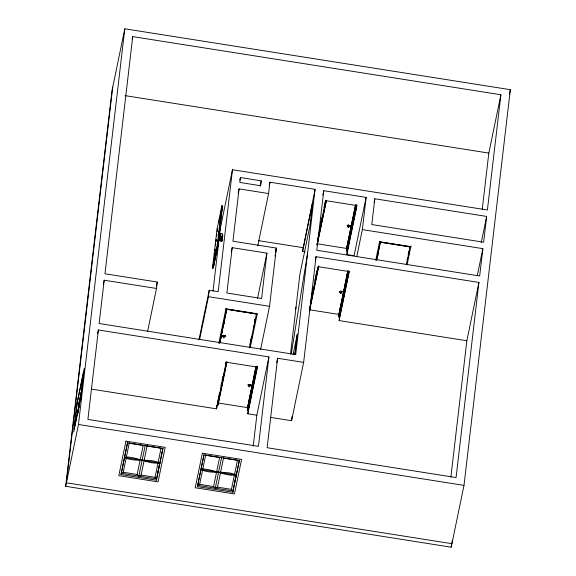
<?xml version="1.0" encoding="UTF-8"?>
<svg xmlns="http://www.w3.org/2000/svg" width="576" height="576" viewBox="0 0 576 576"><rect width="100%" height="100%" fill="white"/><g stroke="black" fill="none" stroke-linecap="round" stroke-linejoin="round"><path stroke-width="0.86" d="M221.983 237.456L221.947 237.823M250.747 385.02L250.654 385.524M342.086 291.737L341.345 292.601M251.446 338.796L251.302 339.89M254.988 321.516L254.938 321.761M254.664 321.883C255.082 321.761 254.923 320.17 254.945 322.006M255.017 320.191C255.794 320.155 254.815 320.083 255.434 319.061M408.478 255.118C409.14 254.477 407.83 254.254 408.65 254.686M251.122 339.588L251.359 339.314M251.582 337.91L251.77 336.766M255.118 320.681L254.988 320.587M255.132 319.968L255.341 319.954M408.298 255.046L408.636 254.03M408.751 252.857L408.607 253.246M221.407 335.599L221.249 334.879M221.422 335.34L221.558 334.238M252.238 385.049C251.935 386.59 252.396 384.142 252.194 385.121M252.317 384.984L252.497 384.588L252.36 385.74L252.504 384.581M221.407 335.434L221.508 334.922M252.281 385.654L252.266 384.79M65.664 486.31L112.003 90.619L124.805 28.8L510.336 89.69L463.997 485.381L451.195 547.2L65.664 486.31L78.466 424.49L124.805 28.8M112.723 87.12L66.384 482.81L451.922 543.701L452.232 541.022M77.213 402.941L74.131 429.214L80.698 397.505L83.779 371.232L77.213 402.941L79.063 403.229L82.13 388.044M77.818 412.848L78.948 403.214L82.051 388.238M77.854 413.582L78.055 411.854M78.257 410.126L79.063 403.229M80.712 399.758L80.914 398.038M81.115 396.31L81.518 392.861M81.72 391.133L82.13 388.238M81.317 395.734L81.518 394.006M81.922 390.557L82.123 388.836M98.381 329.969L87.905 419.414L258.444 446.35L268.913 356.904L98.381 329.969L97.654 333.446M219.902 230.378L232.466 169.726L487.404 209.988L500.904 94.759L132.732 36.619L104.962 273.773L157.248 282.031L156.492 288.475L104.206 280.217L99.13 323.525L295.718 354.571L315.072 189.331L269.921 182.203L269.194 185.688M121.01 474.581L127.577 442.872L162.979 448.466L156.413 480.168L121.01 474.581L127.548 442.462M126.446 456.487L126.389 456.998L124.445 457.438C135.562 462.816 148.73 457.646 159.847 463.025C148.183 464.321 138.01 457.142 126.389 456.998L129.312 442.663M144.317 459.31L144.259 459.821L147.182 445.486M156.413 480.168L156.622 478.368M199.642 339.336L208.469 296.683L209.225 290.239L218.189 291.658L232.466 169.726M212.458 268.394L217.073 228.953L221.875 205.783L222.271 205.848L217.649 245.29L212.854 268.452L212.458 268.394L217.253 245.225L221.875 205.783M212.854 268.452L213.062 266.702M213.775 260.568L213.984 258.811M214.394 255.312L214.596 253.555M214.906 250.927L215.114 249.17M215.525 245.664L215.726 243.914M216.036 241.286L216.238 239.53M216.648 236.023L216.857 234.274M217.166 231.646L217.476 229.018L217.073 228.953M214.978 250.97L215.179 249.221M216.101 241.344L216.31 239.594M221.99 207.59L222.386 207.655L217.987 245.261L217.584 245.196L213.134 266.71L213.53 266.774L214.142 261.526M216.274 251.014L216.382 250.128M213.012 291.06L219.038 239.587M219.557 235.145L220.392 228.046M221.76 238.565L221.846 239.796L222.372 234.151A0.893 0.655 11.7 0 0 221.566 233.359A0.893 0.655 11.7 0 0 220.608 233.878L220.378 235.836L219.492 235.699M221.515 239.746L221.911 236.39M221.998 236.534L221.681 238.896A1.613 1.188 11.7 0 1 220.363 239.508L218.815 239.278M221.983 241.488L220.702 240.955A1.116 0.821 11.7 0 1 219.694 239.962M221.846 239.796L222.66 235.26L222.818 236.822M221.897 240.25L222.257 237.226M221.652 241.438L222.66 235.26M197.424 486.648L203.99 454.939L239.393 460.534L232.826 492.235L197.424 486.648L203.962 454.529M202.86 468.554L202.802 469.066L200.858 469.505C211.975 474.883 225.144 469.714 236.261 475.092C224.597 476.388 214.416 469.21 202.802 469.066L205.718 454.73M220.997 335.196L221.148 335.527L221.335 334.822M221.378 334.21L221.292 335.282M221.63 334.246L221.429 334.901M232.186 247.658L226.872 293.026L261.605 298.512L266.918 253.145L232.186 247.658L231.286 252.007M269.921 182.203L268.589 193.543L239.069 188.885L232.942 241.214L276.358 248.069L269.532 306.324L260.546 349.733M240.394 177.538L239.825 182.441L260.662 185.731L261.238 180.835L240.394 177.538L239.854 180.151M218.858 343.195L226.03 308.354M222.962 335.693L223.351 336.139L222.977 336.074M226.598 308.448L226.462 309.312L256.615 314.078L256.702 313.661M225.072 336.377L224.834 336.046M91.613 389.131L216.54 408.859L217.015 404.834M216.914 405.353L217.699 405.482L217.872 404.006M226.958 361.85L218.239 404.273L217.836 404.294L226.505 362.426M220.73 471.377L220.673 471.888L223.596 457.553M232.826 492.235L233.035 490.435M251.201 338.818L251.201 339.473M251.446 337.378L251.518 336.73M251.496 338.422L251.23 338.292M251.41 337.572L251.568 338.033L251.424 337.558M254.938 321.919L254.75 321.134M255.175 319.687L255.19 319.018M255.233 319.831L255.29 319.039M218.066 402.984L247.658 407.657L247.759 406.757M257.321 366.314L248.213 410.299L247.428 410.177L247.774 407.225M268.913 356.904L256.838 415.224L247.802 413.798L248.414 408.578M252.367 384.725L252.245 384.977M253.21 446.22L256.838 415.224M316.03 256.694L303.646 362.383L277.596 358.272L267.127 447.725L456.07 477.562L478.922 282.427L316.03 256.694L315.302 260.179M290.506 354.262L299.837 274.63L309.982 225.641L312.696 202.442L302.551 251.431L305.158 251.842M302.551 251.431L315.072 189.331M294.883 354.427L297.144 335.102M294.854 354.78L297.317 333.986L293.09 354.65M270.734 417.42L291.571 420.71L292.075 416.412M309.571 311.054L318.83 266.026M326.376 200.902L317.146 245.124M362.354 229.622L366.127 197.395L323.755 190.706L316.778 250.25L479.678 275.983L482.875 248.652L362.354 229.622L356.767 256.608M347.782 270.598L338.652 315.727L348.113 271.289M349.02 271.339L339.545 317.081L338.76 316.958L338.998 314.95L338.609 314.892M356.796 204.941L347.27 251.086L346.493 250.963L346.824 247.55M356.63 205.027L347.321 250.675M478.922 282.427L466.848 340.747L339.134 320.58L339.89 314.136M366.127 197.395L354.053 255.722L346.867 254.585L347.522 248.947M344.333 292.622L344.383 292.169M374.81 198.77L371.794 224.546L483.631 242.208L486.655 216.432L374.81 198.77L374.09 202.255M408.384 254.7L408.715 253.98M408.168 254.808L408.614 253.987M408.578 253.548L408.542 253.397M408.794 251.914L408.989 253.145M408.895 251.928L408.766 252.655M409.039 251.95L409.054 252.878M410.364 246.103L410.22 246.967L380.066 242.208L380.153 241.79M407.16 264.406L410.933 246.197M450.878 477.079L466.848 340.747M482.234 209.354L488.822 153.086L500.904 94.759M451.195 547.2L451.613 543.629M221.558 334.728L220.651 334.57M252.331 385.344L252.432 384.941M343.066 291.766L343.015 291.91M219.154 232.056L219.42 230.306M219.686 228.55L220.226 225.05M219.19 232.438L220.55 223.56L220.111 223.495M275.069 256.018L275.35 254.254M275.638 252.482L276.358 248.069L275.63 251.554M291.29 353.686L307.613 253.008M223.301 336.269L223.33 336.103M224.978 336.391L224.957 336.017M221.263 335.167L220.601 335.016M341.928 292.018L340.985 291.312M408.622 252.619L408.73 253.282M255.377 320.321L254.894 320.249L255.29 320.054M132.192 39.226L132.732 36.619M103.306 284.566L104.206 280.217M78.926 408.398L79.279 406.67M156.348 286.38L157.248 282.031M147.665 331.128L156.492 288.475M162.95 448.056L156.564 478.879L121.162 473.292L123.228 472.262L126.086 458.438M156.564 478.879L155.045 477.281L141.098 475.085L138.866 476.086L137.174 474.458L140.033 460.642M140.335 459.202L143.194 445.385L129.247 443.182M138.866 476.086L145.246 445.262M141.098 475.085L143.957 461.261M155.045 477.281L157.903 463.464M158.206 462.024L161.064 448.207L147.118 446.004M157.81 472.306L158.537 468.785M158.904 467.021L159.818 462.622M161.273 455.573L162.007 452.052M218.894 222.149L219.78 217.858M221.386 210.139L222.271 205.848M221.501 211.954L222.386 207.655M220.363 224.172L220.63 222.869L220.19 222.797M218.714 239.242L218.441 240.538L218.002 240.473M218.801 234.648L219.686 234.792A2.347 1.728 11.7 0 1 219.37 237.485L219.182 238.399A2.347 1.728 11.7 0 0 220.075 236.405M213.653 265.997L217.958 245.225L213.53 266.774M220.147 236.117L220.608 233.878M198.95 339.854L209.225 290.239M220.219 237.19L220.406 236.268M220.219 239.501L220.414 238.594L218.297 238.262M220.702 240.955L220.946 239.767A1.116 0.821 11.7 0 1 220.111 239.306M222.077 235.865L222.372 234.151M222.149 240.703L222.307 238.284M238.169 193.234L239.069 188.885M221.054 336.564L221.004 335.426M221.638 332.885L222.005 331.135M222.142 329.947L222.502 328.205M225.072 316.31L225.432 314.568M225.576 313.38L225.936 311.63M220.644 338.062L221.45 334.217M221.724 332.827L222.084 331.085M225.158 316.253L225.518 314.51M219.629 343.346L226.67 309.348M219.852 342.806L226.771 309.398M221.018 338.206L221.378 336.47M223.891 324.31L224.251 322.574M260.15 186.055L261.238 180.835M239.357 460.123L232.978 490.946L197.575 485.359L199.642 484.33L202.5 470.506M217.462 402.718L218.189 399.197M218.556 397.44L219.463 393.041M220.925 386.006L221.652 382.486M222.012 380.729L222.926 376.33M225.475 364.01L225.842 362.254M216.54 408.859L226.202 362.203L257.465 367.135L247.802 413.798M217.699 405.482L226.728 361.872M257.774 245.772L268.589 193.543M232.978 490.946L231.458 489.355L217.512 487.152L215.273 488.153L213.588 486.533L216.446 472.709M216.749 471.269L219.607 457.452L205.661 455.249M215.273 488.153L221.659 457.33M217.512 487.152L220.37 473.328M257.544 298.404L266.918 253.145M250.43 341.626L250.942 339.602M253.318 327.665L253.678 325.922M249.926 344.556L250.286 342.814M254.866 321.962L255.37 319.507L254.534 322.121M249.343 347.969L251.762 337.579M251.575 337.19L255.29 319.781M255.24 319.486L256.406 314.042M250.992 339.588L251.698 337.212L251.129 339.466M250.294 347.256L257.27 313.747L225.979 308.808M255.902 366.422L247.32 408.946L256.421 366.25M249.214 399.722L249.581 397.966M250.855 391.81L251.222 390.053M252.677 383.018L253.037 381.262L250.567 393.595M254.311 375.106L254.678 373.349M247.658 407.657L249.66 397.987M249.941 396.749L250.308 394.999M254.03 376.891L256.032 367.222M247.666 408.168L248.566 403.812M250.013 396.828L250.373 395.086M250.733 393.343L251.453 389.851M253.44 380.261L253.807 378.511M254.167 376.769L254.887 373.284M247.428 410.177L256.457 366.566M231.458 489.355L234.317 475.531M234.619 474.091L237.478 460.274L223.531 458.071M248.486 407.923L257.098 366.221L248.335 409.234M234.95 480.852L235.865 476.446M276.696 362.628L277.596 358.272M295.538 309.535L296.021 307.202M322.855 195.055L323.755 190.706M318.161 235.591L318.528 233.827M320.53 224.158L321.991 217.116M323.993 207.439L325.447 200.405M317.599 240.026L325.75 200.657L357.012 205.596L346.867 254.585M317.081 244.21L325.973 201.01M317.124 244.526L326.153 200.916M311.342 297.18L312.624 291.024M312.984 289.267L313.351 287.503M314.806 280.469L316.08 274.313M316.447 272.556L316.807 270.792M310.234 304.265L318.024 266.652L349.279 271.584L339.134 320.58M311.256 300.658L311.616 298.915M317.578 270.13L317.938 268.387M309.528 309.326L318.384 266.587M309.571 309.643L318.607 266.033M291.571 420.71L303.646 362.383M355.507 204.602L346.378 249.739L355.838 205.294M349.193 236.117L346.716 248.45L317.131 243.778M349.632 234.382L352.649 219.413M353.088 217.678L355.637 205.373M346.723 248.962L347.09 247.212M349.618 235.001L349.913 233.172M351.814 223.97L352.174 222.257M352.505 221.047L353.412 216.684M353.585 215.417L353.938 213.71M355.399 207.094L355.759 205.351M346.493 250.963L355.882 205.61M347.602 248.357L356.544 205.042M340.186 308.261L340.553 306.504M344.009 289.8L343.433 292.932M347.105 274.86L347.472 273.096M339.106 314.006L340.625 306.526M340.92 305.273L344.088 289.822M344.448 288.065L347.544 273.118M338.76 316.958L348.336 270.727M340.121 312.862L341.006 308.599M341.359 306.893L343.303 297.504M344.362 292.385L344.52 291.528M344.678 290.866L346.68 281.174M347.047 279.41L348.509 272.362M348.725 271.901L339.682 315.893M339.595 316.001L348.811 271.8M375.718 260.338L379.584 241.704L410.875 246.643M379.361 245.398L379.721 243.655M377.856 253.512L378.583 250.02M378.857 248.328L379.303 246.535M376.56 260.194L380.275 242.237M376.733 259.877L380.376 242.294M377.676 256.334L378.036 254.599M407.102 259.69L407.462 257.947M408.276 254.686L408.974 252.396L408.521 254.938M406.253 264.888L408.953 252.698M408.845 252.382L410.011 246.938M509.436 94.039L510.336 89.69M481.241 242.546L486.655 216.432M477.288 275.638L482.875 248.652M255.175 320.782L254.873 320.609M251.33 339.862L250.963 339.732M408.233 254.916L408.571 255.082M221.94 237.83L221.868 237.989A1.613 1.188 11.7 0 1 220.55 238.601L220.061 238.536M408.557 253.217L408.967 253.102M222.566 335.952L222.653 335.758M224.438 336.204L224.201 335.916M224.366 336.794L224.366 336.557M225.389 336.607L225.482 336.413M248.054 384.998L248.602 384.458L250.063 384.466M249.768 385.43L249.451 385.006M249.962 385.351L249.048 385.877M249.646 385.481L249.106 385.625M249.71 386.784L249.026 386.51M348.113 226.67L348.703 226.289M348.25 226.469L348.617 226.39M348.019 227.398L348.797 227.52L348.163 227.254M348.998 226.685L348.71 226.267M339.502 292.198L339.394 291.78M340.337 292.27L341.114 292.09M341.273 292.673L341.1 292.097M341.071 293.443L340.538 293.623M409.068 252.799L408.787 252.72M225.007 336.607L224.748 335.657M248.148 384.811L248.602 384.502M249.206 385.646L249.617 385.625M249.71 386.77L248.954 386.654M251.446 337.543L251.626 337.486M347.393 225.432L347.99 225.173M347.825 225.374L347.638 226.282M349.344 226.548L349.783 225.979L349.027 225.389M223.114 335.412L223.438 335.333M224.611 336.967L225.209 336.708M339.667 291.427L341.021 291.161L342.194 291.823M250.733 385.769L250.114 385.956M347.659 225.31L348.091 225.31M348.278 225.77L349.02 225.936M340.366 291.298L339.646 291.758L340.135 292.414M340.553 291.737L341.028 291.744M223.538 335.47L222.818 335.93L223.308 336.578M223.798 336.542L224.208 336.636M347.976 225.158L348.358 225.151M347.983 225.238L349.106 225.331M348.343 226.022L348.826 226.339M340.258 291.226L341.381 291.326M223.423 335.318L224.186 335.383M223.43 335.398L223.848 335.448M223.834 335.902L224.201 335.938M248.926 384.444L249.674 384.458M249.336 384.502L248.386 384.818L248.573 385.488M251.158 339.538L251.417 338.796M348.358 225.13L350.028 226.044M223.805 335.29L225.511 336.139M223.783 337.55L224.23 337.831L223.61 337.889M125.086 95.638L488.822 153.086M379.526 241.97L410.789 246.91M316.994 244.26L317.383 244.325M258.725 240.667L302.99 247.658M218.484 237.348L219.37 237.485M220.946 239.767L221.94 239.926M217.253 245.225L217.649 245.29M309.398 309.766L338.99 314.438M208.469 296.683L269.532 306.324M225.922 309.074L257.177 314.014M217.93 403.474L218.326 403.538M78.466 424.49L463.997 485.381M124.445 457.438L159.847 463.025M200.858 469.505L236.261 475.092M123.228 472.262L137.174 474.458M199.642 484.33L213.588 486.533M340.978 292.284L340.322 292.27M224.165 335.477L224.554 335.491M249.653 384.53L250.661 384.847M349.114 225.274L349.718 225.634M340.538 293.63L340.438 293.249L341.071 293.45M224.474 335.549L224.892 335.628M339.984 292.507L339.394 291.722M224.899 335.563L225.475 336.204M223.157 336.715L222.545 336.096M223.157 336.737L222.682 336.348M250.243 384.71L250.726 385.186M248.378 385.553L248.983 385.898L248.35 385.567M347.429 226.404L347.098 225.936M250.668 384.782L250.963 385.258M248.371 385.618L248.062 385.207M218.642 235.987L218.815 238.349M350.719 226.13L350.827 225.526L350.719 226.13M77.083 402.919L73.678 432.05L80.827 397.526L84.233 368.395L77.083 402.919M125.95 441.158L118.793 475.682L158.047 481.882L165.197 447.358L125.95 441.158M202.356 453.226L195.206 487.75L234.454 493.949L241.61 459.425L202.356 453.226M347.22 225.54L347.184 225.526"/></g></svg>
